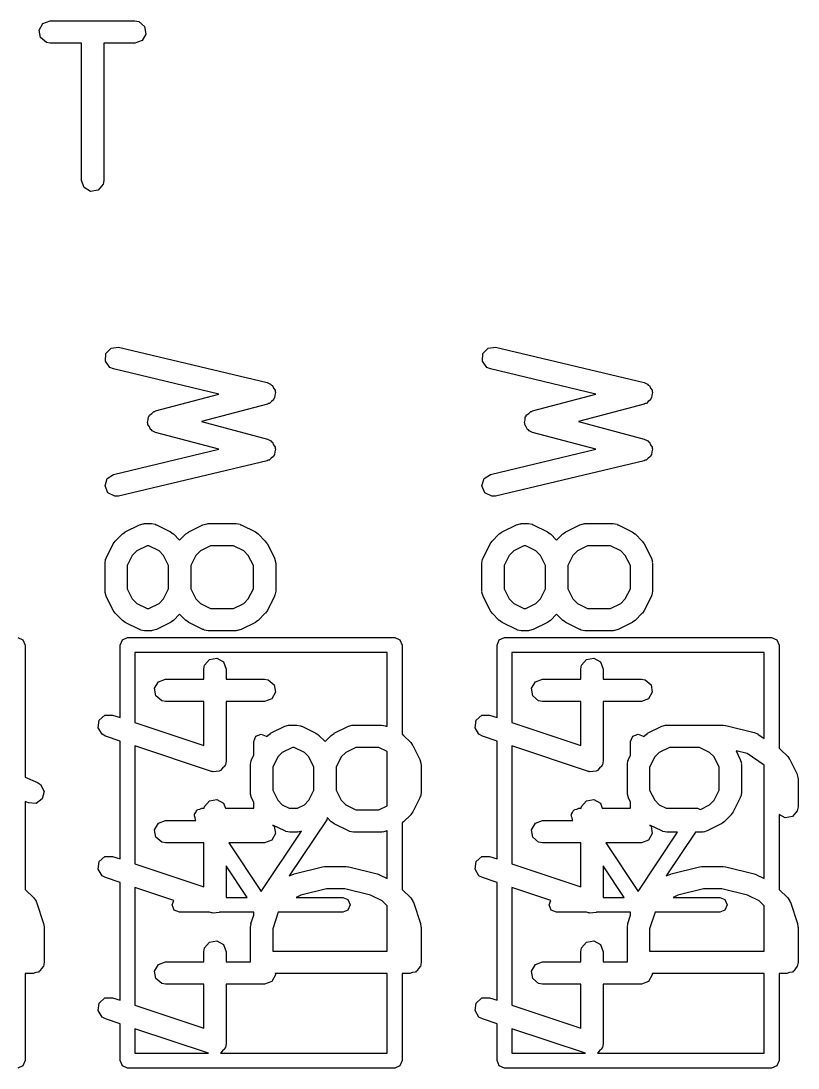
# Model space of a CAD drawing. Extents: x 43 to 269, y -130 to -26.
# Drawn here: x 158.15 to 163.38, y -75.24 to -68.18 of the extents above; entities that cross this region are included whole.
import ezdxf

# ---------------------------------------------------------------- set-up
doc = ezdxf.new("R2010")
doc.units = 0
doc.layers.add('BLACK', color=7, linetype='CONTINUOUS')

msp = doc.modelspace()

# ---------------------------------------------------------------- linework, layer by layer
at = {"layer": 'BLACK', "linetype": 'CONTINUOUS'}
for p, q in [((158.271, -68.2436), (158.296, -68.1992)), ((158.296, -68.1992), (158.345, -68.1816)), ((158.345, -68.1816), (158.916, -68.1816)), ((158.916, -68.1816), (158.942, -68.1861)), ((158.942, -68.1861), (158.981, -68.2191)), ((158.28, -68.2941), (158.271, -68.2436)), ((158.99, -68.2696), (158.964, -68.3141)), ((158.981, -68.2191), (158.99, -68.2696)), ((158.319, -68.3271), (158.28, -68.2941)), ((158.345, -68.3316), (158.319, -68.3271)), ((158.555, -68.3316), (158.345, -68.3316)), ((158.555, -69.2566), (158.555, -68.3316)), ((158.916, -68.3316), (158.705, -68.3316)), ((158.705, -68.3316), (158.705, -69.2566)), ((158.964, -68.3141), (158.916, -68.3316)), ((158.573, -69.3048), (158.555, -69.2566)), ((158.705, -69.2566), (158.701, -69.2823)), ((158.617, -69.3305), (158.573, -69.3048)), ((158.668, -69.3216), (158.617, -69.3305)), ((158.701, -69.2823), (158.668, -69.3216)), ((158.72, -70.4229), (158.755, -70.3856)), ((158.755, -70.3856), (158.806, -70.3797)), ((158.806, -70.3797), (159.806, -70.6178)), ((161.26, -70.4229), (161.295, -70.3856)), ((161.295, -70.3856), (161.346, -70.3797)), ((161.346, -70.3797), (162.346, -70.6178)), ((158.717, -70.4741), (158.72, -70.4229)), ((161.257, -70.4741), (161.26, -70.4229)), ((158.747, -70.5153), (158.717, -70.4741)), ((158.771, -70.5256), (158.747, -70.5153)), ((159.482, -70.6949), (158.771, -70.5256)), ((161.287, -70.5153), (161.257, -70.4741)), ((161.311, -70.5256), (161.287, -70.5153)), ((162.022, -70.6949), (161.311, -70.5256)), ((159.806, -70.6178), (159.83, -70.6281)), ((159.83, -70.6281), (159.835, -70.6345)), ((159.835, -70.6345), (159.842, -70.6378)), ((159.842, -70.6378), (159.849, -70.6545)), ((159.849, -70.6545), (159.86, -70.6693)), ((159.863, -70.6843), (159.859, -70.7021)), ((159.86, -70.6693), (159.86, -70.6772)), ((159.86, -70.6772), (159.863, -70.6843)), ((162.346, -70.6178), (162.37, -70.6281)), ((162.37, -70.6281), (162.375, -70.6345)), ((162.375, -70.6345), (162.382, -70.6378)), ((162.382, -70.6378), (162.389, -70.6545)), ((162.389, -70.6545), (162.4, -70.6693)), ((162.403, -70.6843), (162.399, -70.7021)), ((162.4, -70.6693), (162.4, -70.6772)), ((162.4, -70.6772), (162.403, -70.6843)), ((159.055, -70.8088), (159.482, -70.6949)), ((159.835, -70.7444), (159.822, -70.7578)), ((159.85, -70.7339), (159.835, -70.7444)), ((159.852, -70.7263), (159.85, -70.7339)), ((159.857, -70.7205), (159.852, -70.7263)), ((159.859, -70.7021), (159.857, -70.7205)), ((161.595, -70.8088), (162.022, -70.6949)), ((162.375, -70.7444), (162.362, -70.7578)), ((162.39, -70.7339), (162.375, -70.7444)), ((162.392, -70.7263), (162.39, -70.7339)), ((162.397, -70.7205), (162.392, -70.7263)), ((162.399, -70.7021), (162.397, -70.7205)), ((159.029, -70.827), (159.043, -70.8133)), ((159.043, -70.8133), (159.049, -70.8127)), ((159.049, -70.8127), (159.055, -70.8088)), ((159.808, -70.7632), (159.365, -70.8812)), ((159.814, -70.7587), (159.808, -70.7632)), ((159.822, -70.7578), (159.814, -70.7587)), ((161.569, -70.827), (161.583, -70.8133)), ((161.583, -70.8133), (161.589, -70.8127)), ((161.589, -70.8127), (161.595, -70.8088)), ((162.348, -70.7632), (161.905, -70.8812)), ((162.354, -70.7587), (162.348, -70.7632)), ((162.362, -70.7578), (162.354, -70.7587)), ((159, -70.8877), (159.005, -70.8689)), ((159.003, -70.8939), (159, -70.8877)), ((159.002, -70.9007), (159.003, -70.8939)), ((159.005, -70.8689), (159.006, -70.8496)), ((159.006, -70.8496), (159.011, -70.8448)), ((159.011, -70.8448), (159.013, -70.8381)), ((159.013, -70.8381), (159.029, -70.827)), ((159.365, -70.8812), (159.808, -70.9992)), ((161.54, -70.8877), (161.545, -70.8689)), ((161.543, -70.8939), (161.54, -70.8877)), ((161.542, -70.9007), (161.543, -70.8939)), ((161.545, -70.8689), (161.546, -70.8496)), ((161.546, -70.8496), (161.551, -70.8448)), ((161.551, -70.8448), (161.553, -70.8381)), ((161.553, -70.8381), (161.569, -70.827)), ((161.905, -70.8812), (162.348, -70.9992)), ((159.013, -70.9166), (159.002, -70.9007)), ((159.021, -70.9342), (159.013, -70.9166)), ((159.027, -70.9371), (159.021, -70.9342)), ((159.031, -70.9427), (159.027, -70.9371)), ((159.055, -70.9537), (159.031, -70.9427)), ((159.482, -71.0676), (159.055, -70.9537)), ((161.553, -70.9166), (161.542, -70.9007)), ((161.561, -70.9342), (161.553, -70.9166)), ((161.567, -70.9371), (161.561, -70.9342)), ((161.571, -70.9427), (161.567, -70.9371)), ((161.595, -70.9537), (161.571, -70.9427)), ((162.022, -71.0676), (161.595, -70.9537)), ((159.808, -70.9992), (159.832, -71.0102)), ((159.832, -71.0102), (159.836, -71.0167)), ((159.836, -71.0167), (159.843, -71.0202)), ((159.843, -71.0202), (159.85, -71.0371)), ((159.85, -71.0371), (159.861, -71.0522)), ((162.348, -70.9992), (162.372, -71.0102)), ((162.372, -71.0102), (162.376, -71.0167)), ((162.376, -71.0167), (162.383, -71.0202)), ((162.383, -71.0202), (162.39, -71.0371)), ((162.39, -71.0371), (162.401, -71.0522)), ((158.771, -71.2368), (159.482, -71.0676)), ((159.857, -71.1033), (159.851, -71.1089)), ((159.858, -71.0849), (159.857, -71.1033)), ((159.863, -71.0673), (159.858, -71.0849)), ((159.861, -71.0522), (159.86, -71.0601)), ((159.86, -71.0601), (159.863, -71.0673)), ((161.311, -71.2368), (162.022, -71.0676)), ((162.397, -71.1033), (162.391, -71.1089)), ((162.398, -71.0849), (162.397, -71.1033)), ((162.403, -71.0673), (162.398, -71.0849)), ((162.401, -71.0522), (162.4, -71.0601)), ((162.4, -71.0601), (162.403, -71.0673)), ((159.806, -71.1447), (158.806, -71.3828)), ((159.813, -71.1403), (159.806, -71.1447)), ((159.82, -71.1396), (159.813, -71.1403)), ((159.833, -71.1266), (159.82, -71.1396)), ((159.849, -71.1164), (159.833, -71.1266)), ((159.851, -71.1089), (159.849, -71.1164)), ((162.346, -71.1447), (161.346, -71.3828)), ((162.353, -71.1403), (162.346, -71.1447)), ((162.36, -71.1396), (162.353, -71.1403)), ((162.373, -71.1266), (162.36, -71.1396)), ((162.389, -71.1164), (162.373, -71.1266)), ((162.391, -71.1089), (162.389, -71.1164)), ((158.728, -71.2651), (158.771, -71.2368)), ((161.268, -71.2651), (161.311, -71.2368)), ((158.714, -71.3142), (158.728, -71.2651)), ((158.734, -71.3613), (158.714, -71.3142)), ((161.254, -71.3142), (161.268, -71.2651)), ((161.274, -71.3613), (161.254, -71.3142)), ((158.78, -71.3843), (158.734, -71.3613)), ((158.806, -71.3828), (158.78, -71.3843)), ((161.32, -71.3843), (161.274, -71.3613)), ((161.346, -71.3828), (161.32, -71.3843)), ((158.85, -71.6237), (158.946, -71.5761)), ((158.946, -71.5761), (158.971, -71.5686)), ((158.971, -71.5686), (158.975, -71.5697)), ((158.975, -71.5697), (158.979, -71.5681)), ((158.979, -71.5681), (159.027, -71.5681)), ((159.027, -71.5681), (159.052, -71.5727)), ((159.052, -71.5727), (159.056, -71.5755)), ((159.056, -71.5755), (159.06, -71.5761)), ((159.06, -71.5761), (159.155, -71.6237)), ((159.279, -71.6237), (159.374, -71.5761)), ((159.374, -71.5761), (159.399, -71.5686)), ((159.399, -71.5686), (159.403, -71.5697)), ((159.403, -71.5697), (159.408, -71.5681)), ((159.408, -71.5681), (159.598, -71.5681)), ((159.598, -71.5681), (159.624, -71.5727)), ((159.624, -71.5727), (159.627, -71.5755)), ((159.627, -71.5755), (159.632, -71.5761)), ((159.632, -71.5761), (159.727, -71.6237)), ((161.39, -71.6237), (161.486, -71.5761)), ((161.486, -71.5761), (161.511, -71.5686)), ((161.511, -71.5686), (161.515, -71.5697)), ((161.515, -71.5697), (161.519, -71.5681)), ((161.519, -71.5681), (161.567, -71.5681)), ((161.567, -71.5681), (161.592, -71.5727)), ((161.592, -71.5727), (161.596, -71.5755)), ((161.596, -71.5755), (161.6, -71.5761)), ((161.6, -71.5761), (161.695, -71.6237)), ((161.819, -71.6237), (161.914, -71.5761)), ((161.914, -71.5761), (161.939, -71.5686)), ((161.939, -71.5686), (161.943, -71.5697)), ((161.943, -71.5697), (161.948, -71.5681)), ((161.948, -71.5681), (162.138, -71.5681)), ((162.138, -71.5681), (162.164, -71.5727)), ((162.164, -71.5727), (162.167, -71.5755)), ((162.167, -71.5755), (162.172, -71.5761)), ((162.172, -71.5761), (162.267, -71.6237)), ((158.783, -71.6853), (158.831, -71.6377)), ((158.831, -71.6377), (158.849, -71.6249)), ((158.849, -71.6249), (158.85, -71.6237)), ((159.155, -71.6237), (159.174, -71.637)), ((159.174, -71.637), (159.175, -71.6377)), ((159.175, -71.6377), (159.217, -71.6799)), ((159.217, -71.6799), (159.259, -71.6377)), ((159.259, -71.6377), (159.278, -71.6249)), ((159.278, -71.6249), (159.279, -71.6237)), ((159.727, -71.6237), (159.745, -71.637)), ((159.745, -71.637), (159.746, -71.6377)), ((159.746, -71.6377), (159.794, -71.6853)), ((161.323, -71.6853), (161.371, -71.6377)), ((161.371, -71.6377), (161.389, -71.6249)), ((161.389, -71.6249), (161.39, -71.6237)), ((161.695, -71.6237), (161.714, -71.637)), ((161.714, -71.637), (161.715, -71.6377)), ((161.715, -71.6377), (161.757, -71.6799)), ((161.757, -71.6799), (161.799, -71.6377)), ((161.799, -71.6377), (161.818, -71.6249)), ((161.818, -71.6249), (161.819, -71.6237)), ((162.267, -71.6237), (162.285, -71.637)), ((162.285, -71.637), (162.286, -71.6377)), ((162.286, -71.6377), (162.334, -71.6853)), ((158.722, -71.8001), (158.769, -71.7048)), ((158.769, -71.7048), (158.783, -71.6868)), ((158.783, -71.6868), (158.783, -71.6853)), ((158.997, -71.7181), (158.928, -71.7524)), ((159.009, -71.7181), (158.997, -71.7181)), ((159.078, -71.7524), (159.009, -71.7181)), ((159.425, -71.7181), (159.357, -71.7524)), ((159.58, -71.7181), (159.425, -71.7181)), ((159.649, -71.7524), (159.58, -71.7181)), ((159.794, -71.6853), (159.807, -71.7037)), ((159.807, -71.7037), (159.808, -71.7048)), ((159.808, -71.7048), (159.856, -71.8001)), ((161.262, -71.8001), (161.309, -71.7048)), ((161.309, -71.7048), (161.323, -71.6868)), ((161.323, -71.6868), (161.323, -71.6853)), ((161.537, -71.7181), (161.468, -71.7524)), ((161.549, -71.7181), (161.537, -71.7181)), ((161.618, -71.7524), (161.549, -71.7181)), ((161.965, -71.7181), (161.897, -71.7524)), ((162.12, -71.7181), (161.965, -71.7181)), ((162.189, -71.7524), (162.12, -71.7181)), ((162.334, -71.6853), (162.347, -71.7037)), ((162.347, -71.7037), (162.348, -71.7048)), ((162.348, -71.7048), (162.396, -71.8001)), ((158.714, -71.8336), (158.718, -71.808)), ((158.718, -71.808), (158.721, -71.8045)), ((158.721, -71.8045), (158.722, -71.8001)), ((158.898, -71.7828), (158.864, -71.8513)), ((158.928, -71.7524), (158.898, -71.7828)), ((159.108, -71.7828), (159.078, -71.7524)), ((159.142, -71.8513), (159.108, -71.7828)), ((159.326, -71.7828), (159.292, -71.8513)), ((159.357, -71.7524), (159.326, -71.7828)), ((159.679, -71.7828), (159.649, -71.7524)), ((159.714, -71.8513), (159.679, -71.7828)), ((159.856, -71.8001), (159.863, -71.825)), ((161.254, -71.8336), (161.258, -71.808)), ((161.258, -71.808), (161.261, -71.8045)), ((161.261, -71.8045), (161.262, -71.8001)), ((161.438, -71.7828), (161.404, -71.8513)), ((161.468, -71.7524), (161.438, -71.7828)), ((161.648, -71.7828), (161.618, -71.7524)), ((161.682, -71.8513), (161.648, -71.7828)), ((161.866, -71.7828), (161.832, -71.8513)), ((161.897, -71.7524), (161.866, -71.7828)), ((162.219, -71.7828), (162.189, -71.7524)), ((162.254, -71.8513), (162.219, -71.7828)), ((162.396, -71.8001), (162.403, -71.825)), ((158.714, -72.0241), (158.714, -71.8336)), ((158.864, -71.8513), (158.864, -72.0064)), ((159.142, -72.0064), (159.142, -71.8513)), ((159.292, -71.8513), (159.292, -72.0064)), ((159.714, -72.0064), (159.714, -71.8513)), ((159.863, -71.825), (159.862, -71.8294)), ((159.862, -71.8294), (159.864, -71.8336)), ((159.864, -71.8336), (159.864, -72.0241)), ((161.254, -72.0241), (161.254, -71.8336)), ((161.404, -71.8513), (161.404, -72.0064)), ((161.682, -72.0064), (161.682, -71.8513)), ((161.832, -71.8513), (161.832, -72.0064)), ((162.254, -72.0064), (162.254, -71.8513)), ((162.403, -71.825), (162.402, -71.8294)), ((162.402, -71.8294), (162.404, -71.8336)), ((162.404, -71.8336), (162.404, -72.0241)), ((158.715, -72.0283), (158.714, -72.0241)), ((158.864, -72.0064), (158.898, -72.0749)), ((159.108, -72.0749), (159.142, -72.0064)), ((159.292, -72.0064), (159.326, -72.0749)), ((159.679, -72.0749), (159.714, -72.0064)), ((159.864, -72.0241), (159.859, -72.0497)), ((161.255, -72.0283), (161.254, -72.0241)), ((161.404, -72.0064), (161.438, -72.0749)), ((161.648, -72.0749), (161.682, -72.0064)), ((161.832, -72.0064), (161.866, -72.0749)), ((162.219, -72.0749), (162.254, -72.0064)), ((162.404, -72.0241), (162.399, -72.0497)), ((158.714, -72.0327), (158.715, -72.0283)), ((158.722, -72.0576), (158.714, -72.0327)), ((158.769, -72.1529), (158.722, -72.0576)), ((158.898, -72.0749), (158.928, -72.1053)), ((159.078, -72.1053), (159.108, -72.0749)), ((159.326, -72.0749), (159.357, -72.1053)), ((159.649, -72.1053), (159.679, -72.0749)), ((159.856, -72.0576), (159.808, -72.1529)), ((159.859, -72.0497), (159.856, -72.0532)), ((159.856, -72.0532), (159.856, -72.0576)), ((161.254, -72.0327), (161.255, -72.0283)), ((161.262, -72.0576), (161.254, -72.0327)), ((161.309, -72.1529), (161.262, -72.0576)), ((161.438, -72.0749), (161.468, -72.1053)), ((161.618, -72.1053), (161.648, -72.0749)), ((161.866, -72.0749), (161.897, -72.1053)), ((162.189, -72.1053), (162.219, -72.0749)), ((162.396, -72.0576), (162.348, -72.1529)), ((162.399, -72.0497), (162.396, -72.0532)), ((162.396, -72.0532), (162.396, -72.0576)), ((158.77, -72.154), (158.769, -72.1529)), ((158.783, -72.1724), (158.77, -72.154)), ((158.928, -72.1053), (158.997, -72.1396)), ((158.997, -72.1396), (159.009, -72.1396)), ((159.009, -72.1396), (159.078, -72.1053)), ((159.357, -72.1053), (159.425, -72.1396)), ((159.425, -72.1396), (159.58, -72.1396)), ((159.58, -72.1396), (159.649, -72.1053)), ((159.808, -72.1529), (159.795, -72.1709)), ((161.31, -72.154), (161.309, -72.1529)), ((161.323, -72.1724), (161.31, -72.154)), ((161.468, -72.1053), (161.537, -72.1396)), ((161.537, -72.1396), (161.549, -72.1396)), ((161.549, -72.1396), (161.618, -72.1053)), ((161.897, -72.1053), (161.965, -72.1396)), ((161.965, -72.1396), (162.12, -72.1396)), ((162.12, -72.1396), (162.189, -72.1053)), ((162.348, -72.1529), (162.335, -72.1709)), ((158.831, -72.22), (158.783, -72.1724)), ((158.832, -72.2207), (158.831, -72.22)), ((158.85, -72.234), (158.832, -72.2207)), ((158.946, -72.2817), (158.85, -72.234)), ((159.155, -72.234), (159.06, -72.2817)), ((159.157, -72.2328), (159.155, -72.234)), ((159.175, -72.22), (159.157, -72.2328)), ((159.217, -72.1778), (159.175, -72.22)), ((159.259, -72.22), (159.217, -72.1778)), ((159.261, -72.2207), (159.259, -72.22)), ((159.279, -72.234), (159.261, -72.2207)), ((159.374, -72.2817), (159.279, -72.234)), ((159.727, -72.234), (159.632, -72.2817)), ((159.728, -72.2328), (159.727, -72.234)), ((159.746, -72.22), (159.728, -72.2328)), ((159.794, -72.1724), (159.746, -72.22)), ((159.795, -72.1709), (159.794, -72.1724)), ((161.371, -72.22), (161.323, -72.1724)), ((161.372, -72.2207), (161.371, -72.22)), ((161.39, -72.234), (161.372, -72.2207)), ((161.486, -72.2817), (161.39, -72.234)), ((161.695, -72.234), (161.6, -72.2817)), ((161.697, -72.2328), (161.695, -72.234)), ((161.715, -72.22), (161.697, -72.2328)), ((161.757, -72.1778), (161.715, -72.22)), ((161.799, -72.22), (161.757, -72.1778)), ((161.801, -72.2207), (161.799, -72.22)), ((161.819, -72.234), (161.801, -72.2207)), ((161.914, -72.2817), (161.819, -72.234)), ((162.267, -72.234), (162.172, -72.2817)), ((162.268, -72.2328), (162.267, -72.234)), ((162.286, -72.22), (162.268, -72.2328)), ((162.334, -72.1724), (162.286, -72.22)), ((162.335, -72.1709), (162.334, -72.1724)), ((158.95, -72.2822), (158.946, -72.2817)), ((158.953, -72.285), (158.95, -72.2822)), ((158.979, -72.2896), (158.953, -72.285)), ((159.027, -72.2896), (158.979, -72.2896)), ((159.031, -72.288), (159.027, -72.2896)), ((159.035, -72.2891), (159.031, -72.288)), ((159.06, -72.2817), (159.035, -72.2891)), ((159.379, -72.2822), (159.374, -72.2817)), ((159.382, -72.285), (159.379, -72.2822)), ((159.408, -72.2896), (159.382, -72.285)), ((159.598, -72.2896), (159.408, -72.2896)), ((159.602, -72.288), (159.598, -72.2896)), ((159.607, -72.2891), (159.602, -72.288)), ((159.632, -72.2817), (159.607, -72.2891)), ((161.49, -72.2822), (161.486, -72.2817)), ((161.493, -72.285), (161.49, -72.2822)), ((161.519, -72.2896), (161.493, -72.285)), ((161.567, -72.2896), (161.519, -72.2896)), ((161.571, -72.288), (161.567, -72.2896)), ((161.575, -72.2891), (161.571, -72.288)), ((161.6, -72.2817), (161.575, -72.2891)), ((161.919, -72.2822), (161.914, -72.2817)), ((161.922, -72.285), (161.919, -72.2822)), ((161.948, -72.2896), (161.922, -72.285)), ((162.138, -72.2896), (161.948, -72.2896)), ((162.142, -72.288), (162.138, -72.2896)), ((162.147, -72.2891), (162.142, -72.288)), ((162.172, -72.2817), (162.147, -72.2891)), ((158.126, -72.336), (158.161, -72.3506)), ((158.161, -72.3506), (158.176, -72.386)), ((158.816, -72.386), (158.831, -72.3506)), ((158.831, -72.3506), (158.866, -72.336)), ((158.866, -72.336), (160.666, -72.336)), ((160.666, -72.336), (160.701, -72.3506)), ((160.701, -72.3506), (160.716, -72.386)), ((161.356, -72.386), (161.371, -72.3506)), ((161.371, -72.3506), (161.406, -72.336)), ((161.406, -72.336), (163.206, -72.336)), ((163.206, -72.336), (163.241, -72.3506)), ((163.241, -72.3506), (163.256, -72.386)), ((158.176, -72.386), (158.176, -73.2771)), ((158.816, -72.8748), (158.816, -72.386)), ((158.916, -72.436), (158.916, -72.9081)), ((160.616, -72.436), (158.916, -72.436)), ((160.616, -72.9354), (160.616, -72.436)), ((160.716, -72.386), (160.716, -72.9876)), ((161.356, -72.8748), (161.356, -72.386)), ((161.456, -72.436), (161.456, -72.9081)), ((163.156, -72.436), (161.456, -72.436)), ((163.156, -73.0147), (163.156, -72.436)), ((163.256, -72.386), (163.256, -73.0817)), ((159.385, -72.5223), (159.418, -72.483)), ((159.418, -72.483), (159.468, -72.474)), ((159.468, -72.474), (159.513, -72.4997)), ((159.513, -72.4997), (159.53, -72.5479)), ((161.925, -72.5223), (161.958, -72.483)), ((161.958, -72.483), (162.008, -72.474)), ((162.008, -72.474), (162.053, -72.4997)), ((162.053, -72.4997), (162.07, -72.5479)), ((159.38, -72.5479), (159.385, -72.5223)), ((159.38, -72.6158), (159.38, -72.5479)), ((159.53, -72.5479), (159.53, -72.6158)), ((161.92, -72.5479), (161.925, -72.5223)), ((161.92, -72.6158), (161.92, -72.5479)), ((162.07, -72.5479), (162.07, -72.6158)), ((159.048, -72.6777), (159.074, -72.6333)), ((159.074, -72.6333), (159.122, -72.6158)), ((159.122, -72.6158), (159.38, -72.6158)), ((159.53, -72.6158), (159.789, -72.6158)), ((159.789, -72.6158), (159.814, -72.6203)), ((159.814, -72.6203), (159.854, -72.6533)), ((159.854, -72.6533), (159.862, -72.7038)), ((161.588, -72.6777), (161.614, -72.6333)), ((161.614, -72.6333), (161.662, -72.6158)), ((161.662, -72.6158), (161.92, -72.6158)), ((162.07, -72.6158), (162.329, -72.6158)), ((162.329, -72.6158), (162.354, -72.6203)), ((162.354, -72.6203), (162.394, -72.6533)), ((162.394, -72.6533), (162.402, -72.7038)), ((159.057, -72.7283), (159.048, -72.6777)), ((159.096, -72.7612), (159.057, -72.7283)), ((159.862, -72.7038), (159.837, -72.7482)), ((161.597, -72.7283), (161.588, -72.6777)), ((161.636, -72.7612), (161.597, -72.7283)), ((162.402, -72.7038), (162.377, -72.7482)), ((159.122, -72.7658), (159.096, -72.7612)), ((159.38, -72.7658), (159.122, -72.7658)), ((159.38, -73.0629), (159.38, -72.7658)), ((159.789, -72.7658), (159.53, -72.7658)), ((159.53, -72.7658), (159.53, -73.167)), ((159.837, -72.7482), (159.789, -72.7658)), ((161.662, -72.7658), (161.636, -72.7612)), ((161.92, -72.7658), (161.662, -72.7658)), ((161.92, -73.0629), (161.92, -72.7658)), ((162.329, -72.7658), (162.07, -72.7658)), ((162.07, -72.7658), (162.07, -73.167)), ((162.377, -72.7482), (162.329, -72.7658)), ((158.675, -72.8931), (158.713, -72.8591)), ((158.713, -72.8591), (158.765, -72.8577)), ((158.765, -72.8577), (158.816, -72.8748)), ((161.215, -72.8931), (161.253, -72.8591)), ((161.253, -72.8591), (161.305, -72.8577)), ((161.305, -72.8577), (161.356, -72.8748)), ((158.668, -72.9439), (158.675, -72.8931)), ((158.916, -72.9081), (159.38, -73.0629)), ((159.83, -72.9808), (159.926, -72.9332)), ((159.926, -72.9332), (159.951, -72.9258)), ((159.951, -72.9258), (159.955, -72.9268)), ((159.955, -72.9268), (159.959, -72.9253)), ((159.959, -72.9253), (160.007, -72.9253)), ((160.007, -72.9253), (160.032, -72.9298)), ((160.032, -72.9298), (160.036, -72.9327)), ((160.036, -72.9327), (160.04, -72.9332)), ((160.04, -72.9332), (160.135, -72.9808)), ((160.259, -72.9808), (160.354, -72.9332)), ((160.354, -72.9332), (160.379, -72.9258)), ((160.379, -72.9258), (160.383, -72.9268)), ((160.383, -72.9268), (160.388, -72.9253)), ((160.388, -72.9253), (160.578, -72.9253)), ((160.578, -72.9253), (160.604, -72.9298)), ((160.604, -72.9298), (160.607, -72.9327)), ((160.607, -72.9327), (160.612, -72.9332)), ((160.612, -72.9332), (160.616, -72.9354)), ((161.208, -72.9439), (161.215, -72.8931)), ((161.456, -72.9081), (161.92, -73.0629)), ((162.37, -72.9808), (162.466, -72.9332)), ((162.466, -72.9332), (162.491, -72.9258)), ((162.491, -72.9258), (162.495, -72.9268)), ((162.495, -72.9268), (162.499, -72.9253)), ((162.499, -72.9253), (162.88, -72.9253)), ((162.88, -72.9253), (162.895, -72.9279)), ((162.895, -72.9279), (162.898, -72.9275)), ((162.898, -72.9275), (163.089, -72.9751)), ((158.694, -72.9876), (158.668, -72.9439)), ((158.717, -73), (158.694, -72.9876)), ((158.816, -73.0329), (158.717, -73)), ((159.716, -73.036), (159.731, -73.0006)), ((159.731, -73.0006), (159.766, -72.986)), ((159.766, -72.986), (159.801, -73.0006)), ((159.801, -73.0006), (159.802, -73.0033)), ((159.802, -73.0033), (159.811, -72.9949)), ((159.811, -72.9949), (159.829, -72.982)), ((159.829, -72.982), (159.83, -72.9808)), ((160.135, -72.9808), (160.154, -72.9942)), ((160.154, -72.9942), (160.155, -72.9949)), ((160.155, -72.9949), (160.197, -73.0371)), ((160.197, -73.0371), (160.239, -72.9949)), ((160.239, -72.9949), (160.258, -72.982)), ((160.258, -72.982), (160.259, -72.9808)), ((160.716, -72.9876), (160.725, -72.9942)), ((160.725, -72.9942), (160.726, -72.9949)), ((160.726, -72.9949), (160.774, -73.0425)), ((161.234, -72.9876), (161.208, -72.9439)), ((161.257, -73), (161.234, -72.9876)), ((161.356, -73.0329), (161.257, -73)), ((162.256, -73.036), (162.271, -73.0006)), ((162.271, -73.0006), (162.306, -72.986)), ((162.306, -72.986), (162.341, -73.0006)), ((162.341, -73.0006), (162.342, -73.0033)), ((162.342, -73.0033), (162.351, -72.9949)), ((162.351, -72.9949), (162.369, -72.982)), ((162.369, -72.982), (162.37, -72.9808)), ((163.089, -72.9751), (163.112, -72.9854)), ((163.112, -72.9854), (163.112, -72.9855)), ((163.112, -72.9855), (163.156, -73.0147)), ((158.816, -73.8272), (158.816, -73.0329)), ((159.432, -73.2381), (158.916, -73.0662)), ((158.916, -73.0662), (158.916, -73.8605)), ((159.716, -73.1283), (159.716, -73.036)), ((159.977, -73.0753), (159.908, -73.1095)), ((159.989, -73.0753), (159.977, -73.0753)), ((160.058, -73.1095), (159.989, -73.0753)), ((160.405, -73.0753), (160.337, -73.1095)), ((160.56, -73.0753), (160.405, -73.0753)), ((160.616, -73.1031), (160.56, -73.0753)), ((160.774, -73.0425), (160.787, -73.0609)), ((160.787, -73.0609), (160.788, -73.062)), ((160.788, -73.062), (160.836, -73.1572)), ((161.356, -73.8272), (161.356, -73.0329)), ((161.972, -73.2381), (161.456, -73.0662)), ((161.456, -73.0662), (161.456, -73.8605)), ((162.256, -73.1283), (162.256, -73.036)), ((162.517, -73.0753), (162.448, -73.1095)), ((162.719, -73.0753), (162.517, -73.0753)), ((162.788, -73.1095), (162.719, -73.0753)), ((163.256, -73.0817), (163.263, -73.0886)), ((159.702, -73.1572), (159.716, -73.1283)), ((159.878, -73.1399), (159.844, -73.2085)), ((159.908, -73.1095), (159.878, -73.1399)), ((160.088, -73.1399), (160.058, -73.1095)), ((160.122, -73.2085), (160.088, -73.1399)), ((160.306, -73.1399), (160.272, -73.2085)), ((160.337, -73.1095), (160.306, -73.1399)), ((160.616, -73.4689), (160.616, -73.1031)), ((162.242, -73.1572), (162.256, -73.1283)), ((162.418, -73.1399), (162.384, -73.2085)), ((162.448, -73.1095), (162.418, -73.1399)), ((162.818, -73.1399), (162.788, -73.1095)), ((162.853, -73.2085), (162.818, -73.1399)), ((163.04, -73.1175), (162.966, -73.099)), ((162.966, -73.099), (162.995, -73.1572)), ((163.156, -73.195), (163.04, -73.1175)), ((163.263, -73.0886), (163.266, -73.0901)), ((163.266, -73.0901), (163.314, -73.1377)), ((163.314, -73.1377), (163.327, -73.1561)), ((159.506, -73.2162), (159.493, -73.2319)), ((159.521, -73.2027), (159.506, -73.2162)), ((159.522, -73.197), (159.521, -73.2027)), ((159.526, -73.1926), (159.522, -73.197)), ((159.53, -73.167), (159.526, -73.1926)), ((159.694, -73.1908), (159.698, -73.1651)), ((159.694, -73.3812), (159.694, -73.1908)), ((159.698, -73.1651), (159.701, -73.1617)), ((159.701, -73.1617), (159.702, -73.1572)), ((159.844, -73.2085), (159.844, -73.3635)), ((160.122, -73.3635), (160.122, -73.2085)), ((160.272, -73.2085), (160.272, -73.3635)), ((160.836, -73.1572), (160.843, -73.1822)), ((160.843, -73.1822), (160.842, -73.1865)), ((160.842, -73.1865), (160.844, -73.1908)), ((160.844, -73.1908), (160.844, -73.3812)), ((162.046, -73.2162), (162.033, -73.2319)), ((162.061, -73.2027), (162.046, -73.2162)), ((162.062, -73.197), (162.061, -73.2027)), ((162.066, -73.1926), (162.062, -73.197)), ((162.07, -73.167), (162.066, -73.1926)), ((162.234, -73.1908), (162.238, -73.1651)), ((162.234, -73.3812), (162.234, -73.1908)), ((162.238, -73.1651), (162.241, -73.1617)), ((162.241, -73.1617), (162.242, -73.1572)), ((162.384, -73.2085), (162.384, -73.3635)), ((162.853, -73.3635), (162.853, -73.2085)), ((162.995, -73.1572), (163.002, -73.1822)), ((163.002, -73.1822), (163.001, -73.1865)), ((163.001, -73.1865), (163.003, -73.1908)), ((163.003, -73.1908), (163.003, -73.3812)), ((163.156, -73.9592), (163.156, -73.195)), ((163.327, -73.1561), (163.328, -73.1572)), ((163.328, -73.1572), (163.376, -73.2525)), ((158.176, -73.2771), (158.258, -73.3123)), ((159.437, -73.2379), (159.432, -73.2381)), ((159.442, -73.2408), (159.437, -73.2379)), ((159.462, -73.2373), (159.442, -73.2408)), ((159.483, -73.2367), (159.462, -73.2373)), ((159.487, -73.2329), (159.483, -73.2367)), ((159.493, -73.2319), (159.487, -73.2329)), ((161.977, -73.2379), (161.972, -73.2381)), ((161.982, -73.2408), (161.977, -73.2379)), ((162.002, -73.2373), (161.982, -73.2408)), ((162.023, -73.2367), (162.002, -73.2373)), ((162.027, -73.2329), (162.023, -73.2367)), ((162.033, -73.2319), (162.027, -73.2329)), ((163.376, -73.2525), (163.383, -73.2774)), ((163.383, -73.2774), (163.382, -73.2818)), ((163.382, -73.2818), (163.384, -73.286)), ((163.384, -73.286), (163.384, -73.4765)), ((158.258, -73.3123), (158.28, -73.3266)), ((158.28, -73.3266), (158.303, -73.3724)), ((159.844, -73.3635), (159.878, -73.432)), ((160.088, -73.432), (160.122, -73.3635)), ((160.272, -73.3635), (160.306, -73.432)), ((162.384, -73.3635), (162.418, -73.432)), ((162.818, -73.432), (162.853, -73.3635)), ((158.291, -73.4223), (158.25, -73.453)), ((158.303, -73.3724), (158.291, -73.4223)), ((159.385, -73.4746), (159.418, -73.4353)), ((159.418, -73.4353), (159.468, -73.4264)), ((159.468, -73.4264), (159.513, -73.4521)), ((159.695, -73.3854), (159.694, -73.3812)), ((159.694, -73.3898), (159.695, -73.3854)), ((159.702, -73.4148), (159.694, -73.3898)), ((159.716, -73.4437), (159.702, -73.4148)), ((159.878, -73.432), (159.908, -73.4625)), ((160.058, -73.4625), (160.088, -73.432)), ((160.306, -73.432), (160.337, -73.4625)), ((160.836, -73.4148), (160.788, -73.51)), ((160.839, -73.4069), (160.836, -73.4103)), ((160.836, -73.4103), (160.836, -73.4148)), ((160.844, -73.3812), (160.839, -73.4069)), ((161.925, -73.4746), (161.958, -73.4353)), ((161.958, -73.4353), (162.008, -73.4264)), ((162.008, -73.4264), (162.053, -73.4521)), ((162.235, -73.3854), (162.234, -73.3812)), ((162.234, -73.3898), (162.235, -73.3854)), ((162.242, -73.4148), (162.234, -73.3898)), ((162.256, -73.4437), (162.242, -73.4148)), ((162.418, -73.432), (162.448, -73.4625)), ((162.788, -73.4625), (162.818, -73.432)), ((162.995, -73.4148), (162.947, -73.51)), ((162.998, -73.4069), (162.995, -73.4103)), ((162.995, -73.4103), (162.995, -73.4148)), ((163.003, -73.3812), (162.998, -73.4069)), ((158.199, -73.4502), (158.176, -73.4403)), ((158.176, -73.4403), (158.176, -74.0321)), ((158.25, -73.453), (158.199, -73.4502)), ((159.325, -73.5141), (159.331, -73.5006)), ((159.331, -73.5006), (159.335, -73.4987)), ((159.335, -73.4987), (159.338, -73.4944)), ((159.338, -73.4944), (159.353, -73.4916)), ((159.353, -73.4916), (159.366, -73.486)), ((159.366, -73.486), (159.383, -73.486)), ((159.383, -73.486), (159.385, -73.4746)), ((159.513, -73.4521), (159.525, -73.486)), ((159.525, -73.486), (159.716, -73.486)), ((159.716, -73.486), (159.716, -73.4437)), ((159.908, -73.4625), (159.955, -73.486)), ((159.955, -73.486), (160.01, -73.486)), ((160.01, -73.486), (160.058, -73.4625)), ((160.337, -73.4625), (160.405, -73.4967)), ((160.405, -73.4967), (160.56, -73.4967)), ((160.56, -73.4967), (160.616, -73.4689)), ((161.865, -73.5141), (161.871, -73.5006)), ((161.871, -73.5006), (161.875, -73.4987)), ((161.875, -73.4987), (161.878, -73.4944)), ((161.878, -73.4944), (161.893, -73.4916)), ((161.893, -73.4916), (161.906, -73.486)), ((161.906, -73.486), (161.923, -73.486)), ((161.923, -73.486), (161.925, -73.4746)), ((162.053, -73.4521), (162.065, -73.486)), ((162.065, -73.486), (162.256, -73.486)), ((162.256, -73.486), (162.256, -73.4437)), ((162.448, -73.4625), (162.495, -73.486)), ((162.495, -73.486), (162.706, -73.486)), ((162.706, -73.486), (162.719, -73.4916)), ((162.719, -73.4916), (162.727, -73.493)), ((162.727, -73.493), (162.788, -73.4625)), ((163.379, -73.5021), (163.346, -73.5414)), ((163.384, -73.4765), (163.379, -73.5021)), ((159.074, -73.5857), (159.122, -73.5681)), ((159.122, -73.5681), (159.327, -73.5681)), ((159.316, -73.536), (159.318, -73.5312)), ((159.322, -73.5494), (159.316, -73.536)), ((159.317, -73.5262), (159.325, -73.5141)), ((159.318, -73.5312), (159.317, -73.5262)), ((159.324, -73.5637), (159.322, -73.5494)), ((159.327, -73.5681), (159.324, -73.5637)), ((160.208, -73.5637), (159.955, -73.9421)), ((160.21, -73.5495), (160.208, -73.5637)), ((160.211, -73.5485), (160.21, -73.5495)), ((160.239, -73.5771), (160.211, -73.5485)), ((160.241, -73.5778), (160.239, -73.5771)), ((160.726, -73.5771), (160.716, -73.5844)), ((160.774, -73.5295), (160.726, -73.5771)), ((160.775, -73.528), (160.774, -73.5295)), ((160.788, -73.51), (160.775, -73.528)), ((161.614, -73.5857), (161.662, -73.5681)), ((161.662, -73.5681), (161.867, -73.5681)), ((161.856, -73.536), (161.858, -73.5312)), ((161.862, -73.5494), (161.856, -73.536)), ((161.857, -73.5262), (161.865, -73.5141)), ((161.858, -73.5312), (161.857, -73.5262)), ((161.864, -73.5637), (161.862, -73.5494)), ((161.867, -73.5681), (161.864, -73.5637)), ((162.885, -73.5771), (162.867, -73.59)), ((162.933, -73.5295), (162.885, -73.5771)), ((162.934, -73.528), (162.933, -73.5295)), ((162.947, -73.51), (162.934, -73.528)), ((163.296, -73.5503), (163.256, -73.5275)), ((163.256, -73.5275), (163.256, -74.0321)), ((163.346, -73.5414), (163.296, -73.5503)), ((159.048, -73.6301), (159.074, -73.5857)), ((159.057, -73.6806), (159.048, -73.6301)), ((159.766, -74.0459), (160.037, -73.6399)), ((159.926, -73.6388), (159.845, -73.5986)), ((159.845, -73.5986), (159.854, -73.6056)), ((159.854, -73.6056), (159.862, -73.6562)), ((159.93, -73.6393), (159.926, -73.6388)), ((159.933, -73.6422), (159.93, -73.6393)), ((159.959, -73.6467), (159.933, -73.6422)), ((160.007, -73.6467), (159.959, -73.6467)), ((160.011, -73.6452), (160.007, -73.6467)), ((160.015, -73.6462), (160.011, -73.6452)), ((160.037, -73.6399), (160.015, -73.6462)), ((160.259, -73.5912), (160.241, -73.5778)), ((160.354, -73.6388), (160.259, -73.5912)), ((160.359, -73.6393), (160.354, -73.6388)), ((160.362, -73.6422), (160.359, -73.6393)), ((160.388, -73.6467), (160.362, -73.6422)), ((160.578, -73.6467), (160.388, -73.6467)), ((160.582, -73.6452), (160.578, -73.6467)), ((160.587, -73.6462), (160.582, -73.6452)), ((160.612, -73.6388), (160.587, -73.6462)), ((160.616, -73.6366), (160.612, -73.6388)), ((160.616, -73.9592), (160.616, -73.6366)), ((160.716, -73.5844), (160.716, -74.0321)), ((161.588, -73.6301), (161.614, -73.5857)), ((161.597, -73.6806), (161.588, -73.6301)), ((162.306, -74.0459), (162.572, -73.6467)), ((162.466, -73.6388), (162.385, -73.5986)), ((162.385, -73.5986), (162.394, -73.6056)), ((162.394, -73.6056), (162.402, -73.6562)), ((162.47, -73.6393), (162.466, -73.6388)), ((162.473, -73.6422), (162.47, -73.6393)), ((162.499, -73.6467), (162.473, -73.6422)), ((162.692, -73.6467), (162.495, -73.9421)), ((162.572, -73.6467), (162.499, -73.6467)), ((162.737, -73.6467), (162.692, -73.6467)), ((162.741, -73.6452), (162.737, -73.6467)), ((162.746, -73.6462), (162.741, -73.6452)), ((162.771, -73.6388), (162.746, -73.6462)), ((162.866, -73.5912), (162.771, -73.6388)), ((162.867, -73.59), (162.866, -73.5912)), ((159.096, -73.7136), (159.057, -73.6806)), ((159.122, -73.7181), (159.096, -73.7136)), ((159.38, -73.7181), (159.122, -73.7181)), ((159.38, -74.0153), (159.38, -73.7181)), ((159.789, -73.7181), (159.548, -73.7181)), ((159.548, -73.7181), (159.766, -74.0459)), ((159.837, -73.7006), (159.789, -73.7181)), ((159.862, -73.6562), (159.837, -73.7006)), ((161.636, -73.7136), (161.597, -73.6806)), ((161.662, -73.7181), (161.636, -73.7136)), ((161.92, -73.7181), (161.662, -73.7181)), ((161.92, -74.0153), (161.92, -73.7181)), ((162.329, -73.7181), (162.088, -73.7181)), ((162.088, -73.7181), (162.306, -74.0459)), ((162.377, -73.7006), (162.329, -73.7181)), ((162.402, -73.6562), (162.377, -73.7006)), ((158.668, -73.8963), (158.675, -73.8455)), ((158.675, -73.8455), (158.713, -73.8115)), ((158.713, -73.8115), (158.765, -73.8101)), ((158.765, -73.8101), (158.816, -73.8272)), ((161.208, -73.8963), (161.215, -73.8455)), ((161.215, -73.8455), (161.253, -73.8115)), ((161.253, -73.8115), (161.305, -73.8101)), ((161.305, -73.8101), (161.356, -73.8272)), ((158.694, -73.94), (158.668, -73.8963)), ((158.916, -73.8605), (159.38, -74.0153)), ((159.673, -74.086), (159.53, -73.8726)), ((159.53, -73.8726), (159.53, -74.086)), ((159.973, -73.9332), (159.986, -73.9295)), ((159.986, -73.9295), (159.989, -73.9275)), ((159.989, -73.9275), (160.179, -73.8799)), ((160.179, -73.8799), (160.194, -73.8789)), ((160.194, -73.8789), (160.197, -73.8777)), ((160.197, -73.8777), (160.34, -73.8777)), ((160.34, -73.8777), (160.355, -73.8803)), ((160.355, -73.8803), (160.358, -73.8799)), ((160.358, -73.8799), (160.549, -73.9275)), ((160.549, -73.9275), (160.561, -73.9328)), ((161.234, -73.94), (161.208, -73.8963)), ((161.456, -73.8605), (161.92, -74.0153)), ((162.213, -74.086), (162.07, -73.8726)), ((162.07, -73.8726), (162.07, -74.086)), ((162.513, -73.9332), (162.526, -73.9295)), ((162.526, -73.9295), (162.529, -73.9275)), ((162.529, -73.9275), (162.719, -73.8799)), ((162.719, -73.8799), (162.734, -73.8789)), ((162.734, -73.8789), (162.737, -73.8777)), ((162.737, -73.8777), (162.88, -73.8777)), ((162.88, -73.8777), (162.895, -73.8803)), ((162.895, -73.8803), (162.898, -73.8799)), ((162.898, -73.8799), (163.089, -73.9275)), ((163.089, -73.9275), (163.101, -73.9328)), ((158.717, -73.9524), (158.694, -73.94)), ((158.816, -73.9853), (158.717, -73.9524)), ((158.816, -74.7796), (158.816, -73.9853)), ((159.955, -73.9421), (159.973, -73.9332)), ((160.561, -73.9328), (160.564, -73.9332)), ((160.564, -73.9332), (160.616, -73.9592)), ((161.257, -73.9524), (161.234, -73.94)), ((161.356, -73.9853), (161.257, -73.9524)), ((161.356, -74.7796), (161.356, -73.9853)), ((162.495, -73.9421), (162.513, -73.9332)), ((163.101, -73.9328), (163.104, -73.9332)), ((163.104, -73.9332), (163.156, -73.9592)), ((158.176, -74.0321), (158.234, -74.0901)), ((159.178, -74.1061), (158.916, -74.0186)), ((158.916, -74.0186), (158.916, -74.8129)), ((160.033, -74.071), (160.003, -74.086)), ((160.206, -74.0277), (160.033, -74.071)), ((160.331, -74.0277), (160.206, -74.0277)), ((160.504, -74.071), (160.331, -74.0277)), ((160.581, -74.1095), (160.504, -74.071)), ((160.716, -74.0321), (160.774, -74.0901)), ((161.718, -74.1061), (161.456, -74.0186)), ((161.456, -74.0186), (161.456, -74.8129)), ((162.573, -74.071), (162.543, -74.086)), ((162.746, -74.0277), (162.573, -74.071)), ((162.871, -74.0277), (162.746, -74.0277)), ((163.044, -74.071), (162.871, -74.0277)), ((163.121, -74.1095), (163.044, -74.071)), ((163.256, -74.0321), (163.314, -74.0901)), ((158.234, -74.0901), (158.249, -74.1114)), ((158.249, -74.1114), (158.249, -74.1159)), ((158.249, -74.1159), (158.252, -74.1194)), ((158.252, -74.1194), (158.3, -74.2623)), ((159.166, -74.136), (159.178, -74.1061)), ((159.181, -74.1714), (159.166, -74.136)), ((159.53, -74.086), (159.673, -74.086)), ((160.003, -74.086), (160.316, -74.086)), ((160.316, -74.086), (160.351, -74.1006)), ((160.351, -74.1006), (160.366, -74.136)), ((160.366, -74.136), (160.351, -74.1714)), ((160.616, -74.1442), (160.581, -74.1095)), ((160.774, -74.0901), (160.789, -74.1114)), ((160.789, -74.1114), (160.789, -74.1159)), ((160.789, -74.1159), (160.792, -74.1194)), ((160.792, -74.1194), (160.84, -74.2623)), ((161.706, -74.136), (161.718, -74.1061)), ((161.721, -74.1714), (161.706, -74.136)), ((162.07, -74.086), (162.213, -74.086)), ((162.543, -74.086), (162.856, -74.086)), ((162.856, -74.086), (162.891, -74.1006)), ((162.891, -74.1006), (162.906, -74.136)), ((162.906, -74.136), (162.891, -74.1714)), ((163.156, -74.1442), (163.121, -74.1095)), ((163.314, -74.0901), (163.329, -74.1114)), ((163.329, -74.1114), (163.329, -74.1159)), ((163.329, -74.1159), (163.332, -74.1194)), ((163.332, -74.1194), (163.38, -74.2623)), ((159.216, -74.186), (159.181, -74.1714)), ((159.418, -74.186), (159.216, -74.186)), ((159.432, -74.1905), (159.418, -74.186)), ((159.437, -74.1903), (159.432, -74.1905)), ((159.442, -74.1932), (159.437, -74.1903)), ((159.462, -74.1896), (159.442, -74.1932)), ((159.483, -74.1891), (159.462, -74.1896)), ((159.486, -74.186), (159.483, -74.1891)), ((159.716, -74.186), (159.486, -74.186)), ((159.697, -74.2623), (159.716, -74.2067)), ((159.716, -74.2067), (159.716, -74.186)), ((159.881, -74.186), (159.844, -74.2982)), ((160.316, -74.186), (159.881, -74.186)), ((160.351, -74.1714), (160.316, -74.186)), ((160.616, -74.4491), (160.616, -74.1442)), ((161.756, -74.186), (161.721, -74.1714)), ((161.958, -74.186), (161.756, -74.186)), ((161.972, -74.1905), (161.958, -74.186)), ((161.977, -74.1903), (161.972, -74.1905)), ((161.982, -74.1932), (161.977, -74.1903)), ((162.002, -74.1896), (161.982, -74.1932)), ((162.023, -74.1891), (162.002, -74.1896)), ((162.026, -74.186), (162.023, -74.1891)), ((162.256, -74.186), (162.026, -74.186)), ((162.237, -74.2623), (162.256, -74.2067)), ((162.256, -74.2067), (162.256, -74.186)), ((162.421, -74.186), (162.384, -74.2982)), ((162.856, -74.186), (162.421, -74.186)), ((162.891, -74.1714), (162.856, -74.186)), ((163.156, -74.4491), (163.156, -74.1442)), ((158.3, -74.2623), (158.303, -74.2845)), ((159.694, -74.286), (159.698, -74.2639)), ((159.698, -74.2639), (159.697, -74.2623)), ((160.84, -74.2623), (160.843, -74.2845)), ((162.234, -74.286), (162.238, -74.2639)), ((162.238, -74.2639), (162.237, -74.2623)), ((163.38, -74.2623), (163.383, -74.2845)), ((158.303, -74.2845), (158.304, -74.286)), ((158.304, -74.286), (158.304, -74.5241)), ((159.694, -74.5205), (159.694, -74.286)), ((159.844, -74.2982), (159.844, -74.4491)), ((160.843, -74.2845), (160.844, -74.286)), ((160.844, -74.286), (160.844, -74.5241)), ((162.234, -74.5205), (162.234, -74.286)), ((162.384, -74.2982), (162.384, -74.4491)), ((163.383, -74.2845), (163.384, -74.286)), ((163.384, -74.286), (163.384, -74.5241)), ((159.385, -74.427), (159.418, -74.3877)), ((159.418, -74.3877), (159.468, -74.3788)), ((159.468, -74.3788), (159.513, -74.4045)), ((159.513, -74.4045), (159.53, -74.4527)), ((161.925, -74.427), (161.958, -74.3877)), ((161.958, -74.3877), (162.008, -74.3788)), ((162.008, -74.3788), (162.053, -74.4045)), ((162.053, -74.4045), (162.07, -74.4527)), ((159.38, -74.4527), (159.385, -74.427)), ((159.38, -74.5205), (159.38, -74.4527)), ((159.53, -74.4527), (159.53, -74.5205)), ((159.844, -74.4491), (160.616, -74.4491)), ((161.92, -74.4527), (161.925, -74.427)), ((161.92, -74.5205), (161.92, -74.4527)), ((162.07, -74.4527), (162.07, -74.5205)), ((162.384, -74.4491), (163.156, -74.4491)), ((158.287, -74.5647), (158.277, -74.5815)), ((158.299, -74.5497), (158.287, -74.5647)), ((158.301, -74.54), (158.299, -74.5497)), ((158.302, -74.5371), (158.301, -74.54)), ((158.304, -74.5241), (158.302, -74.5338)), ((158.302, -74.5338), (158.302, -74.5371)), ((159.048, -74.5825), (159.074, -74.5381)), ((159.074, -74.5381), (159.122, -74.5205)), ((159.122, -74.5205), (159.38, -74.5205)), ((159.53, -74.5205), (159.694, -74.5205)), ((160.827, -74.5647), (160.817, -74.5815)), ((160.839, -74.5497), (160.827, -74.5647)), ((160.841, -74.54), (160.839, -74.5497)), ((160.842, -74.5371), (160.841, -74.54)), ((160.844, -74.5241), (160.842, -74.5338)), ((160.842, -74.5338), (160.842, -74.5371)), ((161.588, -74.5825), (161.614, -74.5381)), ((161.614, -74.5381), (161.662, -74.5205)), ((161.662, -74.5205), (161.92, -74.5205)), ((162.07, -74.5205), (162.234, -74.5205)), ((163.367, -74.5647), (163.357, -74.5815)), ((163.379, -74.5497), (163.367, -74.5647)), ((163.381, -74.54), (163.379, -74.5497)), ((163.382, -74.5371), (163.381, -74.54)), ((163.384, -74.5241), (163.382, -74.5338)), ((163.382, -74.5338), (163.382, -74.5371)), ((158.229, -74.5991), (158.176, -74.5991)), ((158.176, -74.5991), (158.176, -75.186)), ((158.247, -74.5924), (158.229, -74.5991)), ((158.266, -74.589), (158.247, -74.5924)), ((158.27, -74.5839), (158.266, -74.589)), ((158.277, -74.5815), (158.27, -74.5839)), ((159.057, -74.633), (159.048, -74.5825)), ((159.096, -74.666), (159.057, -74.633)), ((159.862, -74.6085), (159.837, -74.653)), ((159.861, -74.5991), (159.862, -74.6085)), ((160.616, -74.5991), (159.861, -74.5991)), ((160.616, -75.136), (160.616, -74.5991)), ((160.769, -74.5991), (160.716, -74.5991)), ((160.716, -74.5991), (160.716, -75.186)), ((160.787, -74.5924), (160.769, -74.5991)), ((160.806, -74.589), (160.787, -74.5924)), ((160.81, -74.5839), (160.806, -74.589)), ((160.817, -74.5815), (160.81, -74.5839)), ((161.597, -74.633), (161.588, -74.5825)), ((161.636, -74.666), (161.597, -74.633)), ((162.402, -74.6085), (162.377, -74.653)), ((162.401, -74.5991), (162.402, -74.6085)), ((163.156, -74.5991), (162.401, -74.5991)), ((163.156, -75.136), (163.156, -74.5991)), ((163.309, -74.5991), (163.256, -74.5991)), ((163.256, -74.5991), (163.256, -75.186)), ((163.327, -74.5924), (163.309, -74.5991)), ((163.346, -74.589), (163.327, -74.5924)), ((163.35, -74.5839), (163.346, -74.589)), ((163.357, -74.5815), (163.35, -74.5839)), ((159.122, -74.6705), (159.096, -74.666)), ((159.38, -74.6705), (159.122, -74.6705)), ((159.38, -74.9677), (159.38, -74.6705)), ((159.789, -74.6705), (159.53, -74.6705)), ((159.53, -74.6705), (159.53, -75.0717)), ((159.837, -74.653), (159.789, -74.6705)), ((161.662, -74.6705), (161.636, -74.666)), ((161.92, -74.6705), (161.662, -74.6705)), ((161.92, -74.9677), (161.92, -74.6705)), ((162.329, -74.6705), (162.07, -74.6705)), ((162.07, -74.6705), (162.07, -75.0717)), ((162.377, -74.653), (162.329, -74.6705)), ((158.675, -74.7979), (158.713, -74.7639)), ((158.713, -74.7639), (158.765, -74.7625)), ((158.765, -74.7625), (158.816, -74.7796)), ((161.215, -74.7979), (161.253, -74.7639)), ((161.253, -74.7639), (161.305, -74.7625)), ((161.305, -74.7625), (161.356, -74.7796)), ((158.668, -74.8487), (158.675, -74.7979)), ((158.916, -74.8129), (159.38, -74.9677)), ((161.208, -74.8487), (161.215, -74.7979)), ((161.456, -74.8129), (161.92, -74.9677)), ((158.694, -74.8924), (158.668, -74.8487)), ((158.717, -74.9048), (158.694, -74.8924)), ((158.816, -74.9377), (158.717, -74.9048)), ((161.234, -74.8924), (161.208, -74.8487)), ((161.257, -74.9048), (161.234, -74.8924)), ((161.356, -74.9377), (161.257, -74.9048)), ((158.816, -75.186), (158.816, -74.9377)), ((159.411, -75.136), (158.916, -74.971)), ((158.916, -74.971), (158.916, -75.136)), ((161.356, -75.186), (161.356, -74.9377)), ((161.951, -75.136), (161.456, -74.971)), ((161.456, -74.971), (161.456, -75.136)), ((159.506, -75.121), (159.493, -75.136)), ((159.521, -75.1074), (159.506, -75.121)), ((159.522, -75.1018), (159.521, -75.1074)), ((159.526, -75.0974), (159.522, -75.1018)), ((159.53, -75.0717), (159.526, -75.0974)), ((162.046, -75.121), (162.033, -75.136)), ((162.061, -75.1074), (162.046, -75.121)), ((162.062, -75.1018), (162.061, -75.1074)), ((162.066, -75.0974), (162.062, -75.1018)), ((162.07, -75.0717), (162.066, -75.0974)), ((158.176, -75.186), (158.161, -75.2214)), ((158.831, -75.2214), (158.816, -75.186)), ((158.916, -75.136), (159.411, -75.136)), ((159.493, -75.136), (160.616, -75.136)), ((160.716, -75.186), (160.701, -75.2214)), ((161.371, -75.2214), (161.356, -75.186)), ((161.456, -75.136), (161.951, -75.136)), ((162.033, -75.136), (163.156, -75.136)), ((163.256, -75.186), (163.241, -75.2214)), ((158.161, -75.2214), (158.126, -75.236)), ((158.866, -75.236), (158.831, -75.2214)), ((160.666, -75.236), (158.866, -75.236)), ((160.701, -75.2214), (160.666, -75.236)), ((161.406, -75.236), (161.371, -75.2214)), ((163.206, -75.236), (161.406, -75.236)), ((163.241, -75.2214), (163.206, -75.236))]:
    msp.add_line(p, q, dxfattribs=at)

doc.saveas('drawing.dxf')
